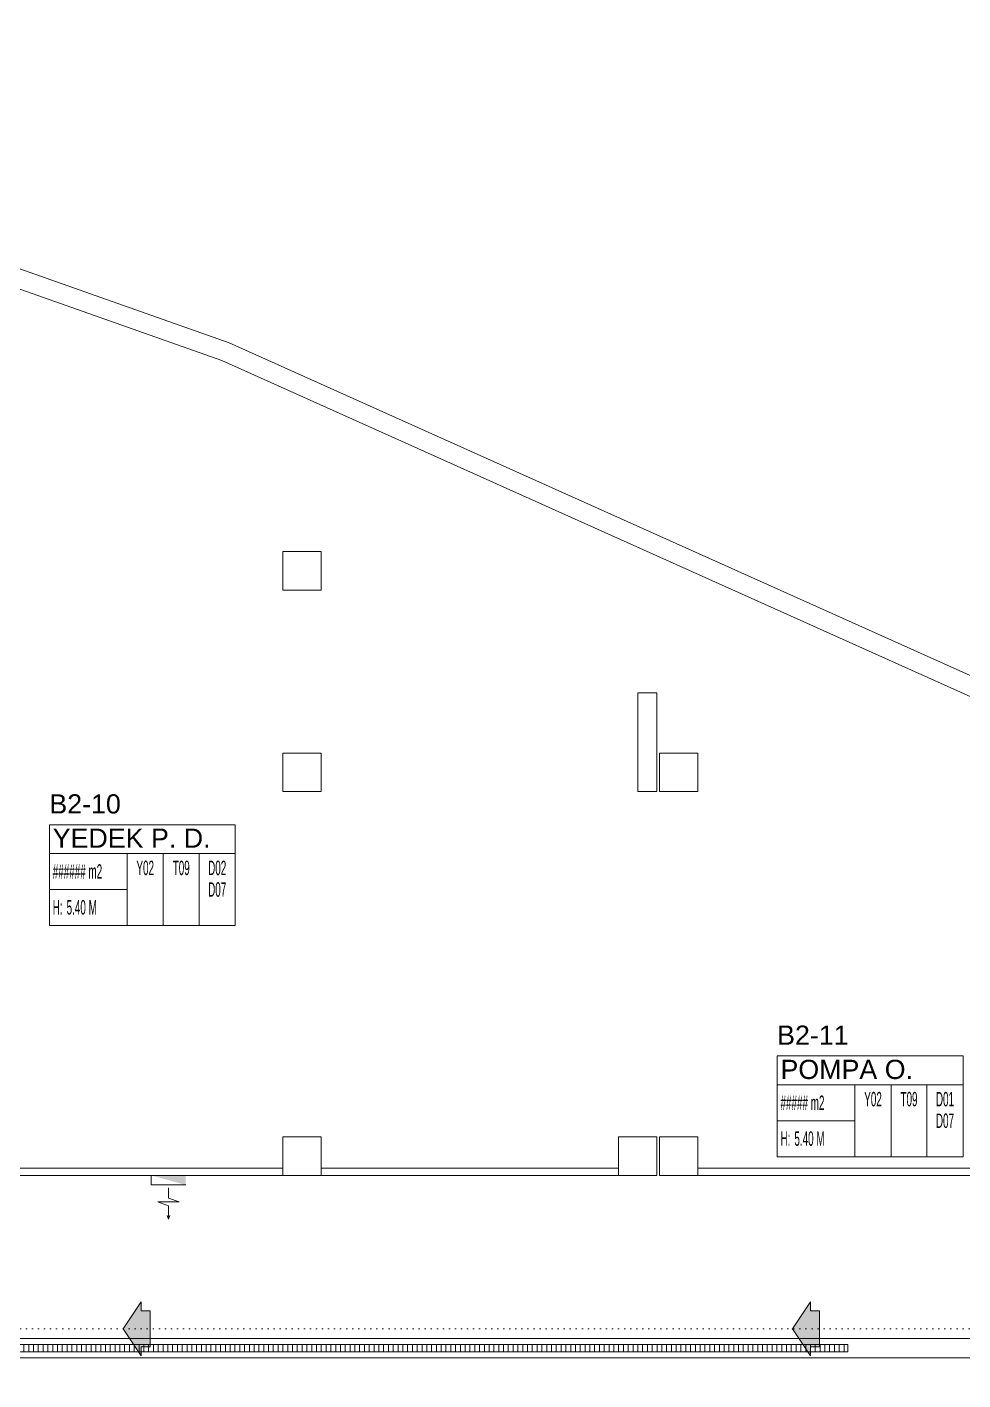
# Model space of a CAD drawing. Header units: metres. Extents: x -13933 to 152404, y -7861 to 21912.
# Drawn here: x 6206 to 8158, y 4374 to 7193 of the extents above; entities that cross this region are included whole.
import ezdxf
from ezdxf.enums import TextEntityAlignment as Align

# ---------------------------------------------------------------- set-up
doc = ezdxf.new("R2010")
doc.units = ezdxf.units.M
doc.header["$LTSCALE"] = 100
doc.header["$MEASUREMENT"] = 0
doc.linetypes.add('DOT2', pattern=[0.125, 0, -0.125])
doc.layers.get('0').update_dxf_attribs({"color": 9, "lineweight": 9})
for name, color, linetype, lineweight in [('00', 9, 'Continuous', 9), ('01', 9, 'Continuous', 9), ('06D', 9, 'Continuous', 9), ('21_mahal200', 9, 'Continuous', 9), ('32-ekipman', 9, 'Continuous', 9)]:
    doc.layers.add(name, color=color, linetype=linetype, lineweight=lineweight)
doc.styles.add('Arial', font='arial.ttf', dxfattribs={"height": 2.5})
doc.styles.add('MuuM_TEXT-STANDART', font='ARIALN.TTF')

# ---------------------------------------------------------------- blocks, each defined once
blk = doc.blocks.new('p-kolon_80x80')
blk.add_lwpolyline([(-40, -40), (40, -40), (40, 40), (-40, 40)], close=True)
blk = doc.blocks.new('2.bod.sitatik')
at = {"layer": '01'}
for points in [[(10945.1, -4163.6), (9032, -3217.5), (6612.7, -2131.8), (4752.4, -1474.9)], [(4764.2, -1436.6), (6627.6, -2094.7), (9049.1, -3181.3), (10964.6, -4128.6)]]:
    blk.add_lwpolyline(points, dxfattribs=at)
blk.add_lwpolyline([(7520, -3030), (7480, -3030), (7480, -2824), (7520, -2824)], close=True, dxfattribs=at)
for p in [(6780, -2570), (6780, -2990), (7565, -2990), (6780, -3790), (7480, -3790), (7565, -3790)]:
    blk.add_blockref('p-kolon_80x80', p, dxfattribs=at)
blk = doc.blocks.new('p-ızgara')
at = {"layer": '06D'}
h = blk.add_hatch(dxfattribs=at)
h.set_pattern_fill('_USER', color=252, scale=10, angle=90, style=0, pattern_type=0)
h.set_pattern_definition([(90, (-7e-12, -8630), (-10, 6e-16), [])])
h.paths.add_polyline_path([(7918, -4182.5), (907.5, -4182.5), (907.5, -4197.5), (7918, -4197.5)])
blk.add_lwpolyline([(7918, -4182.5), (907.5, -4182.5), (907.5, -4197.5), (7918, -4197.5)], close=True, dxfattribs=at)
blk = doc.blocks.new('YD-72-20')
at = {"linetype": 'Continuous'}
for p, q in [((0, 0.714), (-0.028, 0.634)), ((0, 0.714), (0.028, 0.634)), ((0, 0.434), (0, 0.714)), ((-0.225, 0.355), (0.225, 0.355)), ((-0.225, 0.355), (0, 0.276)), ((0.225, 0.355), (0, 0.434)), ((0.36, 0), (-0.36, 0)), ((0, 0.058), (0, 0.276)), ((0.36, 0), (0.36, -0.2))]:
    blk.add_line(p, q, dxfattribs=at)
blk.add_solid([(0.36, -0.2), (-0.36, 0), (-0.36, -0.2)])
blk = doc.blocks.new('A$C29B32992')
at = {"xscale": 100, "yscale": 100, "zscale": 100, "rotation": 180}
blk.add_blockref('YD-72-20', (6501.4, -6110.1), dxfattribs=at)
blk = doc.blocks.new('0_arrow1')
blk.add_hatch(color=254).paths.add_polyline_path([(0, 0), (-22.5, -15), (-15, -15), (-15, -22.5), (15, -22.5), (15, -15), (22.5, -15)])
at = {"linetype": 'ByBlock', "lineweight": -2}
blk.add_lwpolyline([(15, -22.5), (-15, -22.5), (-15, -15), (-22.5, -15), (0, 0), (22.5, -15), (15, -15)], close=True, dxfattribs=at)
blk.add_point((0, 0))
blk = doc.blocks.new('0_roomno2')
blk.add_lwpolyline([(19.38, -10.5), (0, -10.5), (0, 0), (19.38, 0)], close=True)
for points in [[(0, -3), (19.38, -3)], [(8.12, -3), (8.12, -10.5)], [(11.88, -3), (11.88, -10.5)], [(15.62, -3), (15.62, -10.5)], [(0, -6.75), (8.12, -6.75)]]:
    blk.add_lwpolyline(points)
at = {"style": 'MuuM_TEXT-STANDART', "width": 0.6}
blk.add_text('H:', height=1.5, dxfattribs=at).set_placement((0.35, -8.61), align=Align.MIDDLE_LEFT)
at = {"style": 'Arial'}
blk.add_attdef('ODANO', (0, 1.17), '', height=2, dxfattribs=at)
blk.add_attdef('MEKANADI', text='', height=2, dxfattribs=at).set_placement((0.35, -3), align=Align.BOTTOM_LEFT)
at = {"style": 'MuuM_TEXT-STANDART', "width": 0.6}
for tag, p in [('M2', (0.35, -4.88)), ('TEMIZTAVANYUKSEKLIGI', (1.8, -8.61))]:
    blk.add_attdef(tag, text='', height=1.5, dxfattribs=at).set_placement(p, align=Align.MIDDLE_LEFT)
for tag, p in [('YER01', (10, -4.5)), ('TAVAN01', (13.75, -4.5)), ('DUVAR01', (17.5, -4.5)), ('YER02', (10, -6.75)), ('TAVAN02', (13.75, -6.75)), ('DUVAR02', (17.5, -6.75)), ('YER03', (10, -9)), ('TAVAN03', (13.75, -9)), ('DUVAR03', (17.5, -9))]:
    blk.add_attdef(tag, text='', height=1.5, dxfattribs=at).set_placement(p, align=Align.MIDDLE_CENTER)
blk = doc.blocks.new('2.bod.Mimari')
at = {"layer": '00'}
for points in [[(6740, -3815), (6140, -3815), (6140, -3830), (6740, -3830), (6740, -3815)], [(6820, -3830), (7440, -3830), (7440, -3815), (6820, -3815), (6820, -3830)]]:
    blk.add_lwpolyline(points, dxfattribs=at)
blk.add_lwpolyline([(8180, -3830), (7605, -3830), (7605, -3815), (8180, -3815)], close=True, dxfattribs=at)
at = {"layer": '06D'}
blk.add_lwpolyline([(907.5, -4210), (8397.52, -4210), (8397.52, -3773.53), (8357.52, -3773.53), (8357.52, -4170), (907.5, -4170)], close=True, dxfattribs=at)
at = {"layer": '06D', "linetype": 'DOT2'}
blk.add_lwpolyline([(375, -5889.88), (375, -4630, -0.3693847), (825, -4150), (8420, -4150)], format="xyb", dxfattribs=at)
at = {"layer": '06D'}
blk.add_blockref('p-ızgara', (0, 0), dxfattribs=at)
at = {"layer": '06D', "xscale": 2.5, "yscale": 2.5, "zscale": 2.5, "rotation": 90}
for p in [(6406.92, -4150), (7802.5, -4150)]:
    blk.add_blockref('0_arrow1', p, dxfattribs=at)
at = {"layer": '21_mahal200'}
ref = blk.add_blockref('0_roomno2', (6252.96, -3099.14), dxfattribs=dict(at, xscale=20, yscale=20, zscale=20))
ref.add_attrib('ODANO', 'B2-10', (6252.96, -3075.74), dxfattribs={"layer": '0', "height": 40, "style": 'Arial'})
ref.add_attrib('MEKANADI', 'YEDEK P. D.', dxfattribs={"layer": '0', "height": 40, "style": 'Arial'}).set_placement((6259.96, -3159.14), align=Align.BOTTOM_LEFT)
ref.add_attrib('M2', '###### m2', dxfattribs={"layer": '0', "height": 30, "style": 'MuuM_TEXT-STANDART', "width": 0.6}).set_placement((6259.96, -3196.64), align=Align.MIDDLE_LEFT)
ref.add_attrib('TEMIZTAVANYUKSEKLIGI', '5.40 M', dxfattribs={"layer": '0', "height": 30, "style": 'MuuM_TEXT-STANDART', "width": 0.6}).set_placement((6288.96, -3271.3), align=Align.MIDDLE_LEFT)
ref.add_attrib('YER01', 'Y02', dxfattribs={"layer": '0', "height": 30, "style": 'MuuM_TEXT-STANDART', "width": 0.6}).set_placement((6452.96, -3189.14), align=Align.MIDDLE_CENTER)
ref.add_attrib('TAVAN01', 'T09', dxfattribs={"layer": '0', "height": 30, "style": 'MuuM_TEXT-STANDART', "width": 0.6}).set_placement((6527.96, -3189.14), align=Align.MIDDLE_CENTER)
ref.add_attrib('DUVAR01', 'D02', dxfattribs={"layer": '0', "height": 30, "style": 'MuuM_TEXT-STANDART', "width": 0.6}).set_placement((6602.96, -3189.14), align=Align.MIDDLE_CENTER)
ref.add_attrib('DUVAR02', 'D07', dxfattribs={"layer": '0', "height": 30, "style": 'MuuM_TEXT-STANDART', "width": 0.6}).set_placement((6602.96, -3234.14), align=Align.MIDDLE_CENTER)
ref = blk.add_blockref('0_roomno2', (7770.45, -3581.11), dxfattribs=dict(at, xscale=20, yscale=20, zscale=20))
ref.add_attrib('ODANO', 'B2-11', (7770.45, -3557.71), dxfattribs={"layer": '0', "height": 40, "style": 'Arial'})
ref.add_attrib('MEKANADI', 'POMPA O.', dxfattribs={"layer": '0', "height": 40, "style": 'Arial'}).set_placement((7777.45, -3641.11), align=Align.BOTTOM_LEFT)
ref.add_attrib('M2', '##### m2', dxfattribs={"layer": '0', "height": 30, "style": 'MuuM_TEXT-STANDART', "width": 0.6}).set_placement((7777.45, -3678.61), align=Align.MIDDLE_LEFT)
ref.add_attrib('TEMIZTAVANYUKSEKLIGI', '5.40 M', dxfattribs={"layer": '0', "height": 30, "style": 'MuuM_TEXT-STANDART', "width": 0.6}).set_placement((7806.45, -3753.27), align=Align.MIDDLE_LEFT)
ref.add_attrib('YER01', 'Y02', dxfattribs={"layer": '0', "height": 30, "style": 'MuuM_TEXT-STANDART', "width": 0.6}).set_placement((7970.45, -3671.11), align=Align.MIDDLE_CENTER)
ref.add_attrib('TAVAN01', 'T09', dxfattribs={"layer": '0', "height": 30, "style": 'MuuM_TEXT-STANDART', "width": 0.6}).set_placement((8045.45, -3671.11), align=Align.MIDDLE_CENTER)
ref.add_attrib('DUVAR01', 'D01', dxfattribs={"layer": '0', "height": 30, "style": 'MuuM_TEXT-STANDART', "width": 0.6}).set_placement((8120.45, -3671.11), align=Align.MIDDLE_CENTER)
ref.add_attrib('DUVAR02', 'D07', dxfattribs={"layer": '0', "height": 30, "style": 'MuuM_TEXT-STANDART', "width": 0.6}).set_placement((8120.45, -3716.11), align=Align.MIDDLE_CENTER)
at = {"layer": '32-ekipman'}
blk.add_blockref('A$C29B32992', (0, 2260.12), dxfattribs=at)

msp = doc.modelspace()

# ---------------------------------------------------------------- block references
for name in ['2.bod.sitatik', '2.bod.Mimari']:
    msp.add_blockref(name, (0, 8630))

doc.saveas('drawing.dxf')
